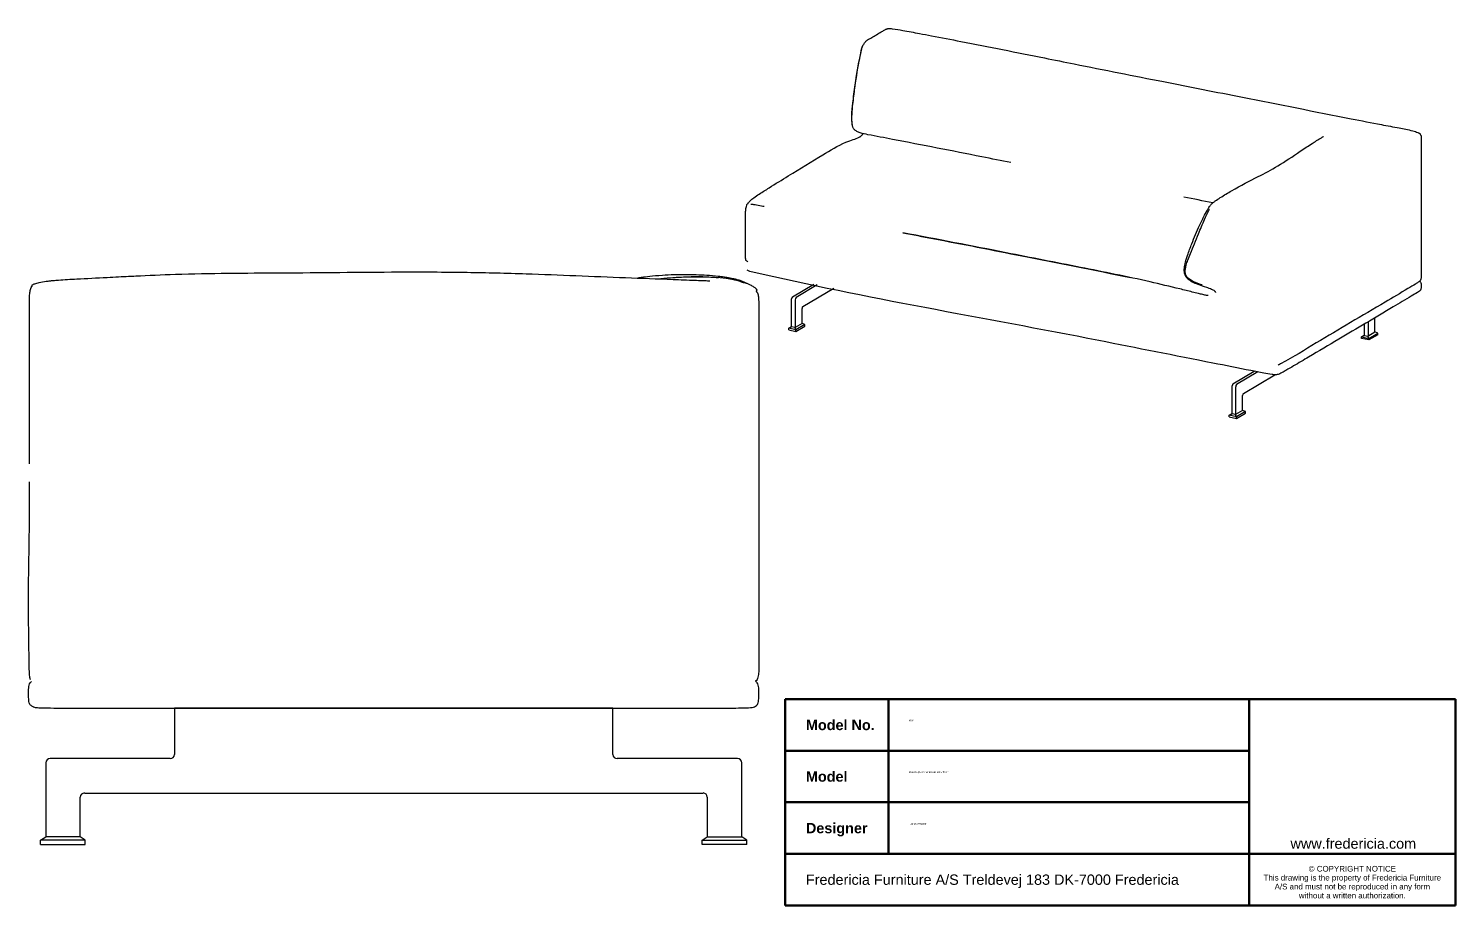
# Model space of a CAD drawing. Header units: millimetres. Extents: x 82 to 2296, y 80 to 3113.
# Drawn here: x 82 to 2296, y 80 to 1440 of the extents above; entities that cross this region are included whole.
import ezdxf
from ezdxf.enums import TextEntityAlignment as Align

# ---------------------------------------------------------------- set-up
doc = ezdxf.new("R2018")
doc.units = ezdxf.units.MM
doc.header["$LTSCALE"] = 8
doc.layers.add('Title (ISO)', color=7, linetype='Continuous', lineweight=50)
doc.layers.add('Visible (ISO)', color=7, linetype='Continuous', lineweight=25)
doc.styles.add('FF2017 Note Text (ISO)', font='arial.ttf')
doc.styles.add('FF2017 small Text (ISO)', font='arial.ttf')
doc.styles.get("Standard").update_dxf_attribs({"font": 'arial.ttf'})

# ---------------------------------------------------------------- blocks, each defined once
blk = doc.blocks.new('Title Blocks Pdf - opstalt')
at = {"layer": 'Title (ISO)', "color": 9, "true_color": 0xc0c0c0}
for p, q in [((277, 60), (147, 60)), ((147, 60), (147, 20)), ((167, 50), (167, 60)), ((237, 50), (237, 60)), ((277, 20), (277, 60)), ((147, 50), (237, 50)), ((167, 50), (167, 30)), ((237, 50), (237, 20)), ((147, 40), (237, 40)), ((147, 30), (277, 30)), ((147, 20), (277, 20))]:
    blk.add_line(p, q, dxfattribs=at)
at = {"layer": 'Title (ISO)', "char_height": 2, "attachment_point": 1, "style": 'FF2017 Note Text (ISO)'}
for s, insert in [('\\fArial|b1|i0;\\H2.0000;Model No. ', (151, 56)), ('\\fArial|b1|i0;\\H2.0000;Model', (151, 46)), ('\\fArial|b1|i0;\\H2.0000;Designer', (151, 36)), ('\\fArial|b0|i0;\\H2.0000;www.fredericia.com', (245, 33)), ('\\fArial|b0|i0;\\H2.0000;Fredericia Furniture A/S Treldevej 183 DK-7000 Fredericia', (151, 26))]:
    blk.add_mtext(s, dxfattribs=dict(at, insert=insert))
at = {"layer": 'Title (ISO)', "insert": (257, 21.36), "char_height": 1.1, "width": 34.4111, "attachment_point": 8, "line_spacing_factor": 0.944221, "style": 'FF2017 small Text (ISO)'}
blk.add_mtext('\\fArial|b0|i0;\\H1.1000;© COPYRIGHT NOTICE\\P\\fArial|b0|i0;\\H1.1000;This drawing is the property of Fredericia Furniture A/S and must not be reproduced in any form without a written authorization.', dxfattribs=at)
at = {"layer": 'Title (ISO)', "lineweight": 30, "flags": 104}
for tag, p in [('STOCK_NUMBER', (171, 56)), ('TITLE', (171, 46)), ('SUBJECT', (171, 36))]:
    blk.add_attdef(tag, text='', height=2, dxfattribs=at).set_placement(p, align=Align.TOP_LEFT)

msp = doc.modelspace()

# ---------------------------------------------------------------- linework, layer by layer
at = {"layer": 'Visible (ISO)'}
for p, q in [((1359.8, 1292.6), (1359.8, 1292.6)), ((1227.3, 1188.1), (1227.3, 1188.1)), ((1438.4, 1123.5), (1438.4, 1123.5)), ((1438.4, 1123.5), (1438.4, 1123.5)), ((1267.1, 1024.2), (1300.2, 1043.7)), ((1305.7, 1042.6), (1272.7, 1023.1)), ((1265.8, 977.8), (1265.8, 1020.9)), ((1271.3, 1019.8), (1271.3, 976.7)), ((1283.3, 1009.3), (1331.1, 1037.6)), ((83, 1002), (83, 1004.4)), ((83, 1001.8), (83, 1004.4)), ((83, 1001.8), (83, 1002)), ((83, 795.2), (83, 1001.8)), ((1282, 983), (1282, 1006.1)), ((1261.4, 975.4), (1265.8, 978)), ((1261.4, 975.4), (1265.8, 977.8)), ((1261.4, 972.9), (1261.4, 975.4)), ((1272.5, 973.2), (1261.4, 975.4)), ((1271.3, 976.7), (1265.8, 977.8)), ((1282, 983), (1271.3, 976.7)), ((1272.5, 973.2), (1271.3, 976.7)), ((1286.4, 981.4), (1272.5, 973.2)), ((1272.5, 970.7), (1286.4, 978.9)), ((1286.4, 981.4), (1282, 983)), ((1282, 983), (1282, 983)), ((1286.4, 978.9), (1286.4, 981.4)), ((2154.7, 964.4), (2154.7, 982)), ((2160.3, 985.3), (2160.3, 963.3)), ((2170.9, 969.7), (2170.9, 991.6)), ((1261.4, 972.9), (1272.5, 970.7)), ((1272.5, 970.7), (1272.5, 973.2)), ((2154.7, 964.6), (2150.3, 962)), ((2150.3, 962), (2154.7, 964.4)), ((2150.3, 959.5), (2150.3, 962)), ((2150.3, 962), (2161.4, 959.8)), ((2161.4, 957.3), (2150.3, 959.5)), ((2154.7, 964.4), (2154.7, 964.4)), ((2154.7, 964.4), (2160.2, 963.3)), ((2160.2, 963.3), (2170.9, 969.7)), ((2161.4, 959.8), (2160.2, 963.3)), ((2161.4, 959.8), (2175.3, 968.1)), ((2175.3, 965.5), (2161.4, 957.3)), ((2161.4, 957.3), (2161.4, 959.8)), ((2175.3, 968.1), (2170.9, 969.7)), ((2175.3, 965.5), (2175.3, 968.1)), ((1950.7, 889.2), (1983.8, 908.8)), ((1949.4, 842.8), (1949.4, 885.9)), ((1989.3, 907.7), (1956.3, 888.1)), ((1966.9, 874.4), (2015.8, 903.3)), ((1954.9, 884.8), (1954.9, 841.7)), ((1965.6, 848), (1965.6, 871.1)), ((1215, 853.8), (1215, 456.9)), ((1945, 840.4), (1949.4, 843)), ((1945, 840.4), (1949.4, 842.8)), ((1954.9, 841.7), (1949.4, 842.8)), ((1965.6, 848), (1954.9, 841.7)), ((1956.1, 838.2), (1954.9, 841.7)), ((1970, 846.4), (1956.1, 838.2)), ((1956.1, 835.7), (1970, 843.9)), ((1970, 846.4), (1965.6, 848)), ((1965.6, 848), (1965.6, 848)), ((1970, 843.9), (1970, 846.4)), ((1945, 837.9), (1945, 840.4)), ((1956.1, 838.2), (1945, 840.4)), ((1945, 837.9), (1956.1, 835.7)), ((1956.1, 835.7), (1956.1, 838.2)), ((83, 765), (83, 795.2)), ((988.3, 386.2), (308.3, 386.2)), ((308.3, 386.2), (308.3, 314.4)), ((988.3, 314.4), (988.3, 386.2)), ((108.3, 301.1), (108.3, 186.4)), ((301.6, 307.8), (115, 307.8)), ((1181.7, 307.8), (995, 307.8)), ((1188.3, 186.4), (1188.3, 301.1)), ((161.6, 186.4), (161.6, 247.8)), ((168.3, 254.4), (1128.3, 254.4)), ((1135, 247.8), (1135, 186.4)), ((100.3, 181.1), (108.3, 186.4)), ((100.3, 174.4), (100.3, 181.1)), ((169.7, 181.1), (100.3, 181.1)), ((161.7, 186.4), (108.3, 186.4)), ((169.7, 181.1), (161.7, 186.4)), ((169.7, 174.4), (169.7, 181.1)), ((1127, 181.1), (1135, 186.4)), ((1127, 174.4), (1127, 181.1)), ((1127, 181.1), (1196.3, 181.1)), ((1135, 186.4), (1188.3, 186.4)), ((1196.3, 181.1), (1188.3, 186.4)), ((1196.3, 174.4), (1196.3, 181.1)), ((100.3, 174.4), (169.7, 174.4)), ((1196.3, 174.4), (1127, 174.4))]:
    msp.add_line(p, q, dxfattribs=at)
for centre, start, end in [((301.6, 314.4), 270, 0), ((995, 314.4), 180, 270), ((115, 301.1), 90, 180), ((1181.7, 301.1), 0, 90), ((168.3, 247.8), 90, 180), ((1128.3, 247.8), 0, 90)]:
    msp.add_arc(centre, 6.67, start, end, dxfattribs=at)
for centre, major_axis, start_param, end_param in [((1267.1, 1021.7), (0.52, 2.62), 0.397863, 1.968659), ((1272.7, 1020.6), (-0.52, -2.62), 3.539456, 5.110252), ((1283.3, 1006.8), (0.52, 2.62), 0.397863, 1.968659), ((1950.7, 886.7), (0.52, 2.62), 0.397863, 1.968659), ((1956.3, 885.6), (-0.52, -2.62), 3.539456, 5.110252), ((1966.9, 871.9), (0.52, 2.62), 0.397863, 1.968659)]:
    msp.add_ellipse(centre, major_axis=major_axis, ratio=0.469846, start_param=start_param, end_param=end_param, dxfattribs=at)
for points, knots in [([(1606.2, 1232.4), (1591.1, 1235.4), (1576, 1238.4), (1514.8, 1250.6), (1468.7, 1259.6), (1409.8, 1270.9), (1397.2, 1273.2), (1380.4, 1276.6), (1376.3, 1277.3), (1370.3, 1279.2), (1368.5, 1279.9), (1366.2, 1281.3), (1365.4, 1281.8), (1364, 1282.9), (1363.4, 1283.5), (1362.5, 1284.5), (1362.1, 1285), (1361.4, 1286.1), (1361.1, 1286.7), (1360.7, 1287.9), (1360.6, 1288.5), (1360.3, 1290), (1360.1, 1290.9), (1359.8, 1293.3), (1359.7, 1294.9), (1359.4, 1298.9), (1359.4, 1301.4), (1359.5, 1309.1), (1360, 1314.3), (1361.4, 1328.1), (1362.5, 1336.8), (1365.6, 1360.3), (1367.9, 1375.2), (1372.1, 1396.3), (1373.2, 1402.7), (1375.1, 1410.2), (1375.5, 1411.4), (1376.2, 1413.3), (1376.5, 1414), (1377.2, 1415.3), (1377.6, 1415.9), (1378.2, 1416.8), (1378.4, 1417.1), (1379, 1418), (1379.3, 1418.4), (1379.8, 1419.3), (1380.1, 1419.6), (1381.2, 1421), (1382.3, 1421.9), (1385.7, 1424.1), (1388, 1425.4), (1395.1, 1429.5), (1400, 1432.4), (1406.4, 1436.2), (1407.9, 1437.1), (1410.1, 1438.3), (1410.8, 1438.7), (1412, 1439.4), (1412.4, 1439.6), (1413.1, 1439.8), (1413.4, 1439.9), (1413.8, 1440.1), (1414, 1440.1), (1414.4, 1440.2), (1414.6, 1440.2), (1414.8, 1440.3)], [0.209177, 0.209177, 0.209177, 0.209177, 10.000003, 10.000003, 40.00011, 40.00011, 48.248127, 48.248127, 50.77365, 50.77365, 51.815332, 51.815332, 52.327079, 52.327079, 52.815053, 52.815053, 53.180583, 53.180583, 53.61476, 53.61476, 54.116399, 54.116399, 54.755168, 54.755168, 55.679634, 55.679634, 57.148801, 57.148801, 60.108429, 60.108429, 65.064936, 65.064936, 73.530665, 73.530665, 77.17479, 77.17479, 77.894351, 77.894351, 78.315735, 78.315735, 78.729638, 78.729638, 78.981403, 78.981403, 79.490053, 79.490053, 79.998655, 79.998655, 81.531373, 81.531373, 84.029542, 84.029542, 89.543193, 89.543193, 91.208724, 91.208724, 92.040974, 92.040974, 92.461822, 92.461822, 92.681165, 92.681165, 92.798403, 92.798403, 92.92251, 92.92251, 92.92251, 92.92251]), ([(1414.8, 1440.3), (1415.1, 1440.3), (1415.5, 1440.4), (1416.1, 1440.4), (1416.5, 1440.4), (1417.4, 1440.5), (1418, 1440.5), (1419.7, 1440.4), (1420.9, 1440.3), (1422.2, 1440.2), (1422.4, 1440.1), (1422.5, 1440.1)], [0, 0, 0, 0, 0.18223, 0.18223, 0.385996, 0.385996, 0.720424, 0.720424, 1.480756, 1.480756, 1.560523, 1.560523, 1.560523, 1.560523]), ([(1422.5, 1440.1), (1427.8, 1439.5), (1433, 1438.5), (1446.9, 1436), (1455.6, 1434.4), (1470.4, 1431.6), (1476.5, 1430.5), (1482.7, 1429.3)], [0, 0, 0, 0, 3.417452, 3.417452, 9.091956, 9.091956, 13.11543, 13.11543, 13.11543, 13.11543]), ([(1482.7, 1429.3), (1498, 1426.4), (1513.3, 1423.5), (1571.6, 1412.2), (1615, 1403.5), (1658.2, 1394.8)], [0, 0, 0, 0, 10.000034, 10.000034, 38.095633, 38.095633, 38.095633, 38.095633]), ([(1359.2, 1305.7), (1359.4, 1312), (1360.1, 1318.3), (1361.8, 1334), (1363.1, 1343.5), (1366.6, 1368.7), (1369.4, 1384.4), (1373.1, 1402.2), (1373.5, 1404.4), (1374.5, 1408.8), (1375, 1411.1), (1375.9, 1413)], [0, 0, 0, 0, 3.595109, 3.595109, 9.006393, 9.006393, 17.981007, 17.981007, 19.234532, 19.234532, 20.498296, 20.498296, 20.498296, 20.498296]), ([(1376.3, 1413.9), (1376.6, 1414.5), (1376.9, 1415), (1377.7, 1416.1), (1378, 1416.6), (1378.4, 1417.1)], [0, 0, 0, 0, 0.4281585, 0.4281585, 0.9179009, 0.9179009, 0.9179009, 0.9179009]), ([(1658.2, 1394.8), (1673.6, 1391.7), (1689, 1388.6), (1750.6, 1376.3), (1796.9, 1367.2), (1883.9, 1350), (1924.6, 1342), (2021.8, 1322.9), (2077.9, 1311.6), (2134.4, 1300.5)], [0, 0, 0, 0, 10.000003, 10.000003, 40.000055, 40.000055, 66.514784, 66.514784, 102.961683, 102.961683, 102.961683, 102.961683]), ([(1359.6, 1294.8), (1359.3, 1297.6), (1359.2, 1300.6), (1359.2, 1304.3), (1359.2, 1305), (1359.2, 1305.7)], [0, 0, 0, 0, 1.719508, 1.719508, 2.133888, 2.133888, 2.133888, 2.133888]), ([(2134.4, 1300.5), (2149.9, 1297.5), (2165.5, 1294.4), (2190.3, 1289.7), (2199.6, 1288), (2215.6, 1284.9), (2222.4, 1283.8), (2232.3, 1281.1), (2235.2, 1280.2), (2238.3, 1278.9), (2238.9, 1278.6), (2239.8, 1278.1), (2240.2, 1277.9), (2240.7, 1277.5), (2241, 1277.3), (2241.2, 1277), (2241.3, 1276.9), (2241.4, 1276.6), (2241.3, 1276.5), (2241.2, 1276.3), (2241.1, 1276.2), (2241, 1276.1), (2241, 1276.1), (2240.9, 1276), (2240.9, 1276), (2240.9, 1276), (2240.9, 1275.9), (2240.9, 1275.9), (2240.9, 1275.9), (2240.9, 1275.9), (2240.9, 1275.9), (2240.9, 1275.9), (2240.9, 1275.9), (2240.9, 1275.9), (2240.9, 1275.9), (2240.9, 1275.9), (2240.9, 1275.9), (2240.9, 1275.9), (2240.9, 1275.9), (2240.9, 1275.9), (2240.9, 1275.9), (2240.9, 1275.9), (2240.9, 1275.9), (2240.9, 1275.9)], [0, 0, 0, 0, 10.000259, 10.000259, 15.891352, 15.891352, 20.312321, 20.312321, 21.960804, 21.960804, 22.331492, 22.331492, 22.60841, 22.60841, 22.860691, 22.860691, 22.986469, 22.986469, 23.240836, 23.240836, 23.365985, 23.365985, 23.428518, 23.428518, 23.459872, 23.459872, 23.46382, 23.46382, 23.464805, 23.464805, 23.465296, 23.465296, 23.465787, 23.465787, 23.466279, 23.466279, 23.467272, 23.467272, 23.469259, 23.469259, 23.477212, 23.477212, 23.47743, 23.47743, 23.47743, 23.47743]), ([(1201.3, 1173.1), (1203.2, 1174.8), (1205.1, 1176.3), (1209.9, 1179.8), (1212.8, 1181.8), (1220.9, 1187.1), (1225.9, 1190.2), (1240.8, 1199.6), (1250.7, 1205.7), (1279.6, 1223.6), (1296.8, 1234), (1325.5, 1251.3), (1337.4, 1258.8), (1354.1, 1265.7), (1358.1, 1267), (1361.1, 1268.1)], [0, 0, 0, 0, 1.803403, 1.803403, 4.732515, 4.732515, 10.007483, 10.007483, 20.508574, 20.508574, 41.138602, 41.138602, 54.021286, 54.021286, 58.206241, 58.206241, 58.206241, 58.206241]), ([(1361.1, 1268.1), (1364.8, 1269.3), (1367.7, 1270.4), (1371, 1272.1), (1371.4, 1272.3), (1372, 1272.6)], [0, 0, 0, 0, 5.183313, 5.183313, 6.100848, 6.100848, 6.100848, 6.100848]), ([(1372, 1272.6), (1372.8, 1273.2), (1373.8, 1273.8), (1375.3, 1275.3), (1375.7, 1275.7), (1376.4, 1276.6), (1376.7, 1276.9), (1376.9, 1277.3)], [0, 0, 0, 0, 1.59246, 1.59246, 2.216445, 2.216445, 2.551043, 2.551043, 2.551043, 2.551043]), ([(1896.5, 1043.3), (1893.5, 1044.4), (1890.5, 1045.6), (1885.2, 1048.5), (1882.8, 1050), (1879.6, 1053), (1878.5, 1054.3), (1877.1, 1056.6), (1876.7, 1057.4), (1875.8, 1059.7), (1875.4, 1061.2), (1875.1, 1064.3), (1875.1, 1065.8), (1875.4, 1070), (1875.8, 1072.7), (1877.4, 1079.8), (1878.9, 1084.2), (1882.4, 1094.7), (1884.6, 1100.6), (1890.6, 1116.3), (1894.5, 1125.8), (1901.4, 1140.5), (1904, 1145.7), (1908.7, 1154.4), (1910.4, 1157.8), (1913.2, 1162.5), (1913.7, 1163.4), (1914.6, 1164.7), (1914.9, 1165.2), (1915.8, 1166.3), (1916.3, 1167), (1917.3, 1168.1), (1917.8, 1168.5), (1918.8, 1169.5), (1919.4, 1170), (1921.1, 1171.4), (1922.2, 1172.2), (1925.9, 1174.8), (1928.5, 1176.5), (1936.9, 1181.8), (1942.8, 1185.4), (1962.6, 1197.1), (1976.6, 1204), (2000.2, 1216), (2010.2, 1221.4), (2031.9, 1234.3), (2043.4, 1242), (2061.3, 1254.2), (2067.4, 1258.3), (2078.1, 1265.1), (2082.6, 1268.1), (2088.7, 1271.6), (2089.5, 1272.1), (2090.5, 1272.7), (2090.8, 1272.8), (2091.2, 1273), (2091.3, 1273.1), (2091.3, 1273.1), (2091.4, 1273.1), (2091.4, 1273.1)], [0, 0, 0, 0, 1.926594, 1.926594, 3.532082, 3.532082, 4.487158, 4.487158, 5.017914, 5.017914, 5.872383, 5.872383, 6.771554, 6.771554, 8.328265, 8.328265, 11.107523, 11.107523, 15.089994, 15.089994, 21.727132, 21.727132, 25.666506, 25.666506, 28.54753, 28.54753, 29.146877, 29.146877, 29.483533, 29.483533, 29.937292, 29.937292, 30.378001, 30.378001, 30.924249, 30.924249, 32.05295, 32.05295, 34.870193, 34.870193, 41.143978, 41.143978, 55.963783, 55.963783, 67.707707, 67.707707, 80.986572, 80.986572, 88.046675, 88.046675, 93.617005, 93.617005, 94.471389, 94.471389, 94.792184, 94.792184, 94.983433, 94.983433, 95.064138, 95.064138, 95.064138, 95.064138]), ([(2241.1, 1276.1), (2241.1, 1276.1), (2241.1, 1276.1), (2241.1, 1276.1), (2241.2, 1276.1), (2241.3, 1276), (2241.3, 1275.9), (2241.5, 1275.8), (2241.5, 1275.7), (2241.7, 1275.6), (2241.8, 1275.5), (2241.9, 1275.2), (2242.1, 1275), (2242.5, 1274), (2242.6, 1273.1), (2242.8, 1271.4), (2242.8, 1270.5), (2242.9, 1267.2), (2242.9, 1264.7), (2242.9, 1254.6), (2242.9, 1247.1), (2242.9, 1230.6), (2242.9, 1221.6), (2242.9, 1201.7), (2242.9, 1190.9), (2242.9, 1167.1), (2242.9, 1154.1), (2242.9, 1125.5), (2242.9, 1109.9), (2242.9, 1085), (2242.9, 1075.6), (2242.9, 1063.5), (2242.9, 1060.7), (2242.8, 1056.8), (2242.8, 1055.7), (2242.7, 1053.8), (2242.6, 1053), (2242.2, 1051.6), (2242, 1051.1), (2241.6, 1050.2), (2241.4, 1049.8), (2240.7, 1048.9), (2240.2, 1048.4), (2239.3, 1047.6), (2238.8, 1047.3), (2237, 1045.9), (2235.6, 1045), (2230.2, 1041.7), (2226.3, 1039.4), (2210.4, 1030), (2198.6, 1023), (2151.1, 994.9), (2115.5, 973.8), (2061.6, 941.9), (2046, 931.3), (2024.4, 920.1)], [24.265867, 24.265867, 24.265867, 24.265867, 24.275991, 24.275991, 24.292106, 24.292106, 24.355074, 24.355074, 24.417737, 24.417737, 24.480647, 24.480647, 24.60827, 24.60827, 25.122278, 25.122278, 25.622643, 25.622643, 27.122948, 27.122948, 31.622948, 31.622948, 37.022948, 37.022948, 43.502948, 43.502948, 51.278948, 51.278948, 60.610148, 60.610148, 66.208868, 66.208868, 67.888487, 67.888487, 68.51892, 68.51892, 68.993708, 68.993708, 69.310437, 69.310437, 69.564572, 69.564572, 70.072685, 70.072685, 70.600929, 70.600929, 72.184225, 72.184225, 76.632888, 76.632888, 89.978386, 89.978386, 130.014878, 130.014878, 150.634211, 150.634211, 150.634211, 150.634211]), ([(1194.7, 1082.3), (1194.6, 1082.8), (1194.5, 1083.3), (1194.4, 1084.8), (1194.4, 1085.8), (1194.3, 1089.6), (1194.3, 1092.5), (1194.3, 1104.1), (1194.3, 1112.7), (1194.3, 1129.2), (1194.3, 1137.1), (1194.3, 1148.8), (1194.3, 1152.7), (1194.6, 1158.7), (1194.8, 1160.8), (1195.4, 1164), (1195.7, 1165.2), (1196.3, 1166.7), (1196.4, 1167), (1196.7, 1167.6), (1196.9, 1167.9), (1197.2, 1168.3), (1197.3, 1168.5), (1197.7, 1168.9), (1197.9, 1169.2), (1198.2, 1169.5)], [0, 0, 0, 0, 0.290926, 0.290926, 0.867755, 0.867755, 2.596622, 2.596622, 7.782037, 7.782037, 12.463749, 12.463749, 14.803378, 14.803378, 16.022515, 16.022515, 16.723681, 16.723681, 16.915323, 16.915323, 17.104843, 17.104843, 17.276964, 17.276964, 17.588468, 17.588468, 17.588468, 17.588468]), ([(1197.9, 1168.2), (1197.9, 1168.2), (1197.9, 1168.2), (1197.9, 1168.2), (1197.9, 1168.2), (1197.9, 1168.2), (1197.9, 1168.2), (1197.9, 1168.2), (1197.9, 1168.2), (1197.9, 1168.2), (1197.9, 1168.2), (1197.9, 1168.3), (1197.9, 1168.3), (1197.9, 1168.3), (1197.9, 1168.3), (1197.9, 1168.3), (1197.9, 1168.3), (1197.9, 1168.3), (1197.9, 1168.3), (1197.9, 1168.5), (1197.9, 1168.7), (1198, 1169.1), (1198.1, 1169.3), (1198.3, 1169.7), (1198.4, 1169.8), (1198.6, 1170)], [1.3532965, 1.3532965, 1.3532965, 1.3532965, 1.3553869, 1.3553869, 1.3559993, 1.3559993, 1.3563051, 1.3563051, 1.3566123, 1.3566123, 1.3569205, 1.3569205, 1.3572278, 1.3572278, 1.3578465, 1.3578465, 1.3603488, 1.3603488, 1.3800679, 1.3800679, 1.538293, 1.538293, 1.6948489, 1.6948489, 1.846716, 1.846716, 1.846716, 1.846716]), ([(1198.6, 1170), (1198.9, 1170.6), (1199.4, 1171.1), (1200.3, 1172.1), (1200.8, 1172.6), (1201.3, 1173.1)], [0, 0, 0, 0, 0.4471009, 0.4471009, 0.9319124, 0.9319124, 0.9319124, 0.9319124]), ([(1202.7, 1168.1), (1202.8, 1168.1), (1202.9, 1168.1), (1203.2, 1168), (1203.3, 1168), (1203.5, 1168), (1203.6, 1168), (1204, 1168), (1204.4, 1167.9), (1205.4, 1167.8), (1206.2, 1167.7), (1208.3, 1167.4), (1209.9, 1167.2), (1214.5, 1166.4), (1218.2, 1165.7), (1222, 1165), (1222.6, 1164.9), (1223.3, 1164.8)], [-5.872235, -5.872235, -5.872235, -5.872235, -5.793686, -5.793686, -5.713352, -5.713352, -5.659452, -5.659452, -5.441881, -5.441881, -5.001679, -5.001679, -4.115946, -4.115946, -2.144441, -2.144441, -1.727505, -1.727505, -1.727505, -1.727505]), ([(1878.2, 1073.3), (1878.9, 1075.9), (1879.8, 1078.6), (1882, 1084.6), (1883.4, 1088), (1888.8, 1101.6), (1892.9, 1111.8), (1900.2, 1129.5), (1903.4, 1137), (1908.7, 1148.7), (1910.7, 1153), (1913.1, 1158), (1913.5, 1158.7), (1913.9, 1159.5), (1914, 1159.5), (1914, 1159.6), (1914, 1159.6), (1914, 1159.6), (1914, 1159.6), (1914.1, 1159.7), (1914.1, 1159.7), (1914.1, 1159.7), (1914.1, 1159.7), (1914.1, 1159.7), (1914.1, 1159.7), (1914, 1159.6)], [0, 0, 0, 0, 1.797471, 1.797471, 4.160713, 4.160713, 11.249728, 11.249728, 16.566937, 16.566937, 19.640904, 19.640904, 20.176295, 20.176295, 20.22648, 20.22648, 20.237706, 20.237706, 20.243319, 20.243319, 20.244723, 20.244723, 20.245073, 20.245073, 20.296177, 20.296177, 20.296177, 20.296177]), ([(1438.5, 1123.5), (1453.9, 1120.6), (1469.3, 1117.7), (1530.9, 1106), (1577.1, 1096.9), (1679.3, 1076.7), (1735.5, 1066.1), (1791.6, 1054)], [0, 0, 0, 0, 10.000002, 10.000002, 40.000317, 40.000317, 76.43075, 76.43075, 76.43075, 76.43075]), ([(1868.2, 1036.5), (1852.9, 1040.3), (1837.5, 1043.9), (1786.2, 1055.6), (1750.1, 1062.9), (1675.8, 1077.4), (1637.4, 1085), (1545.5, 1103.1), (1492, 1113.4), (1438.5, 1123.5)], [0, 0, 0, 0, 10.000272, 10.000272, 33.374526, 33.374526, 58.305883, 58.305883, 93.065396, 93.065396, 93.065396, 93.065396]), ([(87.4, 1040.7), (87.4, 1040.7), (87.4, 1040.8), (87.3, 1040.8), (87.3, 1040.8), (87.3, 1040.8), (87.6, 1040.4), (87.3, 1040.9), (87.3, 1040.9), (87.3, 1040.9), (87.3, 1040.9), (87.3, 1040.9), (87.3, 1040.9), (87.3, 1040.9), (87.3, 1040.9), (87.3, 1040.9), (87.3, 1040.9), (87.3, 1040.9), (87.3, 1040.9), (87.3, 1040.9), (87.3, 1040.9), (87.2, 1040.9), (87.2, 1041), (87.2, 1041), (87.1, 1041.1), (87, 1041.3), (87, 1041.4), (87, 1041.7), (87, 1041.7), (87, 1041.8), (87, 1041.8), (87, 1041.9), (87, 1041.9), (87, 1042), (87, 1042), (87, 1042.1), (87, 1042.1), (87, 1042.1), (87, 1042.2), (87.2, 1042.4), (87.2, 1042.5), (87.4, 1042.7), (87.5, 1042.7), (87.7, 1042.9), (87.8, 1043), (88.4, 1043.3), (88.9, 1043.5), (90.1, 1044.1), (90.8, 1044.3), (93.6, 1045.3), (95.8, 1045.8), (101.6, 1047.2), (105.3, 1047.8), (111.1, 1048.6), (113.3, 1048.9), (116.1, 1049.2), (116.8, 1049.3), (118.3, 1049.4), (119.2, 1049.5), (122.7, 1049.8), (125.4, 1050.1), (136.9, 1050.9), (146.6, 1051.5), (171.7, 1052.8), (187.8, 1053.6), (209.6, 1054.8), (215.6, 1055.1), (226.8, 1055.7), (232.1, 1055.9), (240, 1056.3), (244, 1056.5), (267.3, 1057.6), (288.6, 1058.5), (363.5, 1060.9), (418.3, 1061.2), (534.1, 1061.8), (595.3, 1062.6), (691.7, 1063), (727, 1062.8), (792.7, 1061.8), (823.2, 1061.1), (905.6, 1058.4), (956.9, 1056), (1032.7, 1053.1), (1057.3, 1052.2), (1093.1, 1050.9), (1104.3, 1050.4), (1119.3, 1049.9), (1123, 1049.7), (1129, 1049.5), (1131.3, 1049.4), (1134.5, 1049.3), (1135.6, 1049.3), (1137.1, 1049.2), (1137.5, 1049.2), (1138.1, 1049.2), (1138.2, 1049.2), (1138.5, 1049.2), (1138.6, 1049.1), (1138.7, 1049.1), (1138.8, 1049.1), (1138.8, 1049.1)], [15.659999, 15.659999, 15.659999, 15.659999, 16.110598, 16.110598, 16.236074, 16.236074, 16.36155, 16.36155, 16.361674, 16.361674, 16.361797, 16.361797, 16.362044, 16.362044, 16.362536, 16.362536, 16.363024, 16.363024, 16.370857, 16.370857, 16.386486, 16.386486, 16.419859, 16.419859, 16.597848, 16.597848, 17.072736, 17.072736, 19.603995, 19.603995, 22.978996, 22.978996, 27.478997, 27.478997, 28.978998, 28.978998, 29.47905, 29.47905, 29.731705, 29.731705, 29.795956, 29.795956, 29.827836, 29.827836, 29.859417, 29.859417, 29.985695, 29.985695, 30.153302, 30.153302, 30.65881, 30.65881, 31.515687, 31.515687, 32.018944, 32.018944, 32.222223, 32.222223, 32.490032, 32.490032, 33.2484, 33.2484, 35.628641, 35.628641, 39.358935, 39.358935, 40.77105, 40.77105, 42.067906, 42.067906, 43.042707, 43.042707, 47.804425, 47.804425, 60.130444, 60.130444, 73.892386, 73.892386, 81.825368, 81.825368, 88.69419, 88.69419, 100.380353, 100.380353, 105.958966, 105.958966, 108.491349, 108.491349, 109.335891, 109.335891, 109.839251, 109.839251, 110.093311, 110.093311, 110.2205, 110.2205, 110.28336, 110.28336, 110.346165, 110.346165, 110.447231, 110.447231, 110.447231, 110.447231]), ([(1195.3, 1080.7), (1195.2, 1080.8), (1195.1, 1081), (1194.9, 1081.4), (1194.8, 1081.6), (1194.7, 1082), (1194.7, 1082.1), (1194.7, 1082.3)], [0, 0, 0, 0, 0.1149057, 0.1149057, 0.2410742, 0.2410742, 0.3286726, 0.3286726, 0.3286726, 0.3286726]), ([(1198, 1078.7), (1197.5, 1078.9), (1197, 1079.1), (1196.3, 1079.5), (1196.1, 1079.7), (1195.6, 1080.1), (1195.4, 1080.4), (1195.3, 1080.7)], [52.0164491, 52.0164491, 52.0164491, 52.0164491, 52.3778045, 52.3778045, 52.5683151, 52.5683151, 52.7707544, 52.7707544, 52.7707544, 52.7707544]), ([(2011.3, 903.7), (2006.8, 904.3), (2002.6, 905.1), (1991.8, 907.2), (1985.2, 908.5), (1958.9, 913.6), (1939.3, 917.5), (1860.5, 933.1), (1801.5, 944.7), (1563.3, 991.8), (1380.2, 1022), (1202.5, 1063.4), (1199.5, 1063.9), (1197, 1065.4)], [0, 0, 0, 0, 2.710256, 2.710256, 6.972229, 6.972229, 19.757528, 19.757528, 58.113372, 58.113372, 174.437592, 174.437592, 176.369998, 176.369998, 176.369998, 176.369998]), ([(1877, 1060.4), (1876.8, 1061.4), (1876.7, 1062.4), (1876.6, 1064.7), (1876.7, 1065.9), (1877.1, 1069.2), (1877.6, 1071.2), (1878.2, 1073.3)], [0, 0, 0, 0, 0.604687, 0.604687, 1.359641, 1.359641, 2.73993, 2.73993, 2.73993, 2.73993]), ([(83, 1004.4), (83, 1004.4), (83, 1004.4), (83, 1004.4), (83, 1004.4), (83, 1004.4), (83, 1004.4), (83, 1004.4), (83, 1004.4), (83, 1004.4), (83, 1004.4), (83, 1004.4), (83, 1004.4), (83, 1004.4), (83, 1004.4), (83, 1004.4), (83, 1004.4), (83, 1004.4), (83, 1004.4), (83, 1004.4), (83, 1004.4), (83, 1004.5), (83, 1004.5), (83, 1004.6), (83, 1004.6), (83, 1004.8), (83, 1004.9), (83, 1005.1), (83, 1005.3), (83, 1005.9), (83, 1006.3), (83, 1007.5), (83, 1008.2), (83, 1010.5), (83, 1012.1), (83, 1016.7), (83, 1019.8), (83.2, 1025.6), (83.4, 1028.2), (84, 1033.1), (84.3, 1035.3), (85.5, 1038.3), (86, 1039.3), (86.8, 1040.3), (86.9, 1040.4), (87, 1040.5), (87.1, 1040.6), (87.1, 1040.7), (87.1, 1040.7), (87.2, 1040.8), (87.3, 1040.9), (87.3, 1040.9), (87.3, 1040.9), (87.3, 1040.9)], [0, 0, 0, 0, 0.000011, 0.000011, 0.000021, 0.000021, 0.000043, 0.000043, 0.000085, 0.000085, 0.00017, 0.00017, 0.000341, 0.000341, 0.000681, 0.000681, 0.001362, 0.001362, 0.002724, 0.002724, 0.005449, 0.005449, 0.010898, 0.010898, 0.021795, 0.021795, 0.043591, 0.043591, 0.087181, 0.087181, 0.174362, 0.174362, 0.348721, 0.348721, 0.697414, 0.697414, 1.394489, 1.394489, 2.000932, 2.000932, 2.505781, 2.505781, 2.759312, 2.759312, 2.790984, 2.790984, 2.806746, 2.806746, 2.822477, 2.822477, 2.860544, 2.860544, 2.862704, 2.862704, 2.862704, 2.862704]), ([(1026, 1053.4), (1028.2, 1053.8), (1030.5, 1054.2), (1040.8, 1055.8), (1048.5, 1056.8), (1070.8, 1058.3), (1076.8, 1058.6), (1093, 1059.1), (1104.4, 1059.2), (1128.3, 1058.4), (1139.8, 1057.7), (1155, 1056.1), (1158, 1055.7), (1163.4, 1054.9), (1165.8, 1054.6), (1171, 1053.6), (1173.8, 1053.1), (1178.6, 1051.9), (1180.6, 1051.4), (1184.5, 1050.2), (1186.3, 1049.5), (1189.4, 1048.3), (1190.7, 1047.8), (1191.9, 1047.3)], [69.755326, 69.755326, 69.755326, 69.755326, 72.332228, 72.332228, 80.973199, 80.973199, 83.555611, 83.555611, 87.159802, 87.159802, 90.046221, 90.046221, 90.752331, 90.752331, 91.278743, 91.278743, 91.94959, 91.94959, 92.549213, 92.549213, 93.261968, 93.261968, 93.905315, 93.905315, 93.905315, 93.905315]), ([(1058.2, 1052.2), (1064.1, 1052.8), (1071.1, 1053.4), (1087.3, 1054.5), (1096.2, 1055), (1113.5, 1055.5), (1121.2, 1055.4), (1134.1, 1055.2), (1139.6, 1055), (1147.6, 1054.5), (1150.7, 1054.3), (1152, 1054.2), (1152.2, 1054.2), (1152.2, 1054.2)], [16.841909, 16.841909, 16.841909, 16.841909, 19.293608, 19.293608, 22.585863, 22.585863, 26.852305, 26.852305, 31.057523, 31.057523, 34.052825, 34.052825, 34.699329, 34.699329, 34.699329, 34.699329]), ([(1081.4, 1054.1), (1085, 1054.4), (1088.5, 1054.6), (1116.1, 1056.2), (1140.3, 1056.2), (1173, 1052), (1182, 1050.2), (1190.2, 1046.8)], [15.464402, 15.464402, 15.464402, 15.464402, 16.264358, 16.264358, 21.668029, 21.668029, 23.675191, 23.675191, 23.675191, 23.675191]), ([(1129.8, 1049.5), (1130.1, 1049.5), (1130.3, 1049.5), (1130.8, 1049.5), (1131.1, 1049.4), (1131.7, 1049.4), (1131.9, 1049.4), (1132.4, 1049.4), (1132.6, 1049.4), (1132.8, 1049.4), (1132.9, 1049.4), (1133, 1049.4), (1133, 1049.4), (1133, 1049.4), (1133, 1049.4), (1133, 1049.4)], [114.7241166, 114.7241166, 114.7241166, 114.7241166, 114.7815845, 114.7815845, 114.8446816, 114.8446816, 114.9079553, 114.9079553, 114.9710017, 114.9710017, 115.0031369, 115.0031369, 115.0345888, 115.0345888, 115.0376294, 115.0376294, 115.0376294, 115.0376294]), ([(1170.1, 1052.2), (1170.1, 1052.2), (1170.2, 1052.2), (1171.5, 1052), (1174.1, 1051.5), (1179.1, 1050.4), (1181.8, 1049.7), (1186.4, 1048.3), (1188.3, 1047.7), (1190.2, 1046.9)], [21.438941, 21.438941, 21.438941, 21.438941, 22.180427, 22.180427, 25.761353, 25.761353, 30.535526, 30.535526, 34.049499, 34.049499, 34.049499, 34.049499]), ([(1186.8, 1047.6), (1186.8, 1047.6), (1187.5, 1047.4), (1189.6, 1047), (1190, 1046.9), (1191.3, 1046.6), (1191.8, 1046.5), (1193.3, 1046.1), (1193.9, 1046), (1195.1, 1045.6), (1195.6, 1045.5), (1196.8, 1045.1), (1197.5, 1044.8), (1198.3, 1044.5)], [6.395724, 6.395724, 6.395724, 6.395724, 14.560399, 14.560399, 16.144152, 16.144152, 16.954463, 16.954463, 17.380615, 17.380615, 17.606755, 17.606755, 17.844231, 17.844231, 17.844231, 17.844231]), ([(1198.3, 1044.5), (1199, 1044.2), (1199.7, 1043.9), (1201.2, 1043.2), (1202, 1042.8), (1203.8, 1041.8), (1204.8, 1041.2), (1207.1, 1039.7), (1208.3, 1038.8), (1209.8, 1037.6), (1210, 1037.3), (1210.4, 1036.9), (1210.6, 1036.8), (1210.8, 1036.5), (1211, 1036.3), (1211.2, 1036), (1211.3, 1035.9), (1211.4, 1035.6), (1211.5, 1035.5), (1211.6, 1035.1), (1211.6, 1035), (1211.7, 1034.6), (1211.6, 1034.3), (1211.5, 1034), (1211.4, 1033.9), (1211.3, 1033.8), (1211.2, 1033.7), (1211.2, 1033.7), (1211.1, 1033.7), (1211.1, 1033.6), (1211.1, 1033.6), (1211.1, 1033.6), (1211, 1033.5), (1211, 1033.5), (1211, 1033.5), (1211, 1033.5), (1211, 1033.5), (1211, 1033.5), (1211, 1033.5), (1211, 1033.5), (1211, 1033.5), (1211, 1033.5), (1211, 1033.5), (1210.9, 1033.5), (1210.9, 1033.4), (1210.9, 1033.4), (1210.9, 1033.4), (1210.9, 1033.4), (1210.9, 1033.4), (1210.8, 1033.3), (1210.8, 1033.3), (1210.7, 1033.2), (1210.7, 1033.2), (1210.6, 1033), (1210.6, 1032.9), (1210.7, 1032.7), (1210.7, 1032.7), (1210.9, 1032.5), (1210.9, 1032.5), (1211, 1032.4), (1211, 1032.4), (1211, 1032.3), (1211.1, 1032.3), (1211.1, 1032.3), (1211.1, 1032.3), (1211.1, 1032.2), (1211.2, 1032.2), (1211.2, 1032.2), (1211.2, 1032.2), (1211.3, 1032.1), (1211.3, 1032.1), (1211.4, 1032), (1211.4, 1032), (1211.5, 1031.9), (1211.6, 1031.8), (1211.8, 1031.7), (1211.8, 1031.6), (1212.1, 1031.3), (1212.2, 1031.1), (1212.6, 1030.6), (1212.8, 1030.3), (1213.2, 1029.4), (1213.4, 1028.9), (1213.6, 1028), (1213.8, 1027.4), (1214, 1026.1), (1214.2, 1025.3), (1214.4, 1022.9), (1214.5, 1021.3), (1214.8, 1015.9), (1214.8, 1012), (1214.9, 996.6), (1214.9, 985.3), (1214.9, 958.1), (1215, 942.1), (1215, 914.1), (1215, 902.2), (1215, 884.3), (1215, 878.3), (1215, 866.1), (1215, 860), (1215, 853.8)], [0, 0, 0, 0, 0.194127, 0.194127, 0.398779, 0.398779, 0.654158, 0.654158, 1.016086, 1.016086, 1.092342, 1.092342, 1.140842, 1.140842, 1.191868, 1.191868, 1.249345, 1.249345, 1.323763, 1.323763, 1.443291, 1.443291, 1.671708, 1.671708, 1.802173, 1.802173, 1.851102, 1.851102, 1.869454, 1.869454, 1.883255, 1.883255, 1.888534, 1.888534, 1.890952, 1.890952, 1.892157, 1.892157, 1.893365, 1.893365, 1.894572, 1.894572, 1.897016, 1.897016, 1.901893, 1.901893, 1.911554, 1.911554, 1.926682, 1.926682, 1.971311, 1.971311, 2.105033, 2.105033, 2.506327, 2.506327, 2.656968, 2.656968, 2.68845, 2.68845, 2.698945, 2.698945, 2.706684, 2.706684, 2.711514, 2.711514, 2.716351, 2.716351, 2.726161, 2.726161, 2.735808, 2.735808, 2.751404, 2.751404, 2.7843, 2.7843, 2.829458, 2.829458, 2.954859, 2.954859, 3.092092, 3.092092, 3.217963, 3.217963, 3.336456, 3.336456, 3.524589, 3.524589, 3.877499, 3.877499, 4.758748, 4.758748, 7.407016, 7.407016, 11.243625, 11.243625, 13.984114, 13.984114, 15.363678, 15.363678, 16.750381, 16.750381, 16.750381, 16.750381]), ([(1883.1, 1051.5), (1882.1, 1052.3), (1881.1, 1053.1), (1879.6, 1054.8), (1879, 1055.6), (1878.2, 1057), (1877.9, 1057.6), (1877.4, 1058.9), (1877.2, 1059.7), (1877, 1060.4)], [0, 0, 0, 0, 0.763121, 0.763121, 1.327465, 1.327465, 1.678505, 1.678505, 2.115631, 2.115631, 2.115631, 2.115631]), ([(1903, 1042.7), (1899.6, 1043.9), (1896.1, 1045.1), (1889.4, 1047.8), (1886.1, 1049.4), (1883.1, 1051.5)], [0, 0, 0, 0, 2.254315, 2.254315, 4.446409, 4.446409, 4.446409, 4.446409]), ([(1924.2, 1030.7), (1924.2, 1030.7), (1924.2, 1030.7), (1924.2, 1030.7), (1924.2, 1030.8), (1924.2, 1030.9), (1924.2, 1030.9), (1924.1, 1031.1), (1924.1, 1031.1), (1924, 1031.3), (1924, 1031.3), (1923.9, 1031.5), (1923.8, 1031.6), (1923.6, 1031.8), (1923.5, 1032), (1923, 1032.5), (1922.7, 1032.8), (1921.7, 1033.6), (1920.9, 1034.1), (1919.4, 1035), (1918.5, 1035.4), (1915.1, 1036.9), (1912.6, 1037.8), (1905.6, 1040.2), (1901, 1041.6), (1896.5, 1043.3)], [43.167178, 43.167178, 43.167178, 43.167178, 43.188021, 43.188021, 43.33913, 43.33913, 43.465142, 43.465142, 43.527962, 43.527962, 43.590911, 43.590911, 43.653857, 43.653857, 43.781094, 43.781094, 44.035589, 44.035589, 44.541171, 44.541171, 45.166395, 45.166395, 46.932102, 46.932102, 49.902166, 49.902166, 49.902166, 49.902166]), ([(2240.3, 1048.5), (2240.4, 1048.5), (2240.6, 1048.4), (2240.9, 1048.1), (2241.2, 1047.8), (2241.6, 1047.3), (2241.8, 1047.1), (2242.1, 1046.4), (2242.3, 1046), (2242.5, 1045.3), (2242.6, 1045), (2242.7, 1044.1), (2242.8, 1043.5), (2242.8, 1041.5), (2242.9, 1040.2), (2242.7, 1038.1), (2242.6, 1037.5), (2242.4, 1036.6), (2242.3, 1036.4), (2242.2, 1035.9), (2242, 1035.6), (2241.8, 1035.2), (2241.7, 1035), (2241.4, 1034.6), (2241.2, 1034.4), (2240.7, 1033.8), (2240.3, 1033.5), (2239, 1032.4), (2238, 1031.8), (2233.8, 1029.1), (2230.7, 1027.2), (2218.2, 1019.6), (2208.8, 1014.1), (2171.2, 991.8), (2143, 975.1), (2099.3, 949.2), (2083.7, 940), (2060.4, 926.2), (2052.7, 921.6), (2040.9, 914.7), (2037, 912.4), (2031, 909), (2029, 907.8), (2025.7, 906.1), (2024.6, 905.5), (2022.6, 904.6), (2021.8, 904.3), (2020.4, 903.8), (2019.8, 903.7), (2018.6, 903.5), (2018, 903.4), (2017.2, 903.3), (2017.1, 903.3), (2017, 903.3)], [0.142397, 0.142397, 0.142397, 0.142397, 0.232783, 0.232783, 0.444698, 0.444698, 0.62825, 0.62825, 0.86089, 0.86089, 1.060675, 1.060675, 1.38113, 1.38113, 2.196689, 2.196689, 2.560495, 2.560495, 2.703522, 2.703522, 2.862577, 2.862577, 3.026246, 3.026246, 3.250567, 3.250567, 3.679826, 3.679826, 4.884573, 4.884573, 8.496166, 8.496166, 19.074177, 19.074177, 50.807877, 50.807877, 68.278226, 68.278226, 77.013541, 77.013541, 81.383343, 81.383343, 83.573666, 83.573666, 84.68951, 84.68951, 85.292667, 85.292667, 85.64683, 85.64683, 85.991913, 85.991913, 86.053909, 86.053909, 86.053909, 86.053909]), ([(1912.1, 1026.1), (1911.7, 1026.2), (1910.1, 1026.4), (1908.7, 1026.7), (1907.9, 1026.9), (1904.9, 1027.5), (1902.6, 1028), (1899.2, 1028.8), (1898.1, 1029.1), (1893.9, 1030.1), (1890.7, 1030.9), (1881.1, 1033.3), (1874.7, 1034.9), (1868.2, 1036.5)], [9.735449, 9.735449, 9.735449, 9.735449, 10.159132, 10.159132, 10.659146, 10.659146, 12.159285, 12.159285, 12.855517, 12.855517, 14.944224, 14.944224, 19.143232, 19.143232, 19.143232, 19.143232]), ([(2024.4, 920.1), (2023.6, 919.6), (2022.7, 919.2), (2021.4, 918.6), (2021.1, 918.5), (2020.8, 918.4)], [0, 0, 0, 0, 0.79858, 0.79858, 1.054336, 1.054336, 1.054336, 1.054336]), ([(2017, 903.3), (2015.9, 903.3), (2014.8, 903.4), (2012.9, 903.5), (2012.1, 903.6), (2011.3, 903.7)], [0, 0, 0, 0, 0.646005, 0.646005, 1.131261, 1.131261, 1.131261, 1.131261]), ([(82.5, 631.9), (82.6, 639.5), (82.7, 647), (82.8, 655.7), (82.9, 657.2), (82.9, 660), (82.9, 661.2), (82.9, 663.9), (82.9, 665.4), (82.9, 669.3), (83, 671.6), (83, 681.1), (83, 688.2), (83, 702.2), (83, 709.2), (83, 719.7), (83, 723.2), (83, 728.4), (83, 730.2), (83, 732.8), (83, 733.6), (83, 734.9), (83, 735.3), (83, 736), (83, 736.2), (83, 736.5), (83, 736.6), (83, 736.8), (83, 736.9), (83, 737.1)], [0, 0, 0, 0, 1.710695, 1.710695, 2.074089, 2.074089, 2.348443, 2.348443, 2.682777, 2.682777, 3.237387, 3.237387, 4.901091, 4.901091, 6.587517, 6.587517, 7.431336, 7.431336, 7.853315, 7.853315, 8.064364, 8.064364, 8.169894, 8.169894, 8.22266, 8.22266, 8.249043, 8.249043, 8.275425, 8.275425, 8.275425, 8.275425]), ([(81.7, 528.8), (81.6, 546.1), (81.6, 563.4), (81.9, 597.8), (82.2, 615), (82.5, 631.9)], [0, 0, 0, 0, 3.891024, 3.891024, 7.742803, 7.742803, 7.742803, 7.742803]), ([(84.5, 430.7), (84.5, 430.7), (84.5, 430.7), (84.5, 430.7), (84.5, 430.7), (84.5, 430.7), (84.5, 430.7), (84.5, 430.7), (84.5, 430.7), (84.5, 430.7), (84.5, 430.7), (84.5, 430.7), (84.5, 430.7), (84.5, 430.7), (84.5, 430.7), (84.5, 430.8), (84.5, 430.8), (84.5, 430.8), (84.5, 430.9), (84.4, 431), (84.4, 431.1), (84.3, 431.5), (84.2, 431.8), (83.6, 434.2), (83.3, 436.5), (82.9, 441.9), (82.8, 445.1), (82.6, 453), (82.6, 457.7), (82.4, 466.1), (82.4, 469.6), (82.3, 475.9), (82.2, 478.5), (82.1, 489.3), (82, 497.3), (81.8, 513.2), (81.7, 521), (81.7, 528.8)], [0, 0, 0, 0, 1.633239, 1.633239, 2.258239, 2.258239, 2.492614, 2.492614, 2.668396, 2.668396, 2.701355, 2.701355, 2.71698, 2.71698, 2.724852, 2.724852, 2.732715, 2.732715, 2.748623, 2.748623, 2.78069, 2.78069, 2.84404, 2.84404, 3.347321, 3.347321, 4.061433, 4.061433, 5.131983, 5.131983, 5.934877, 5.934877, 6.537047, 6.537047, 8.343577, 8.343577, 10.108595, 10.108595, 10.108595, 10.108595]), ([(1215, 456.9), (1215, 456.3), (1215, 455.8), (1215, 454.7), (1215, 454.2), (1215, 452.6), (1215, 451.5), (1215, 448.5), (1214.9, 446.6), (1214.7, 441.8), (1214.5, 439), (1213.8, 435), (1213.5, 433.6), (1212.5, 431.2), (1211.9, 430.1), (1210.7, 428.7), (1210.1, 428.2), (1209.5, 427.8)], [0, 0, 0, 0, 0.123751, 0.123751, 0.246641, 0.246641, 0.489745, 0.489745, 0.966125, 0.966125, 1.677297, 1.677297, 2.064251, 2.064251, 2.39973, 2.39973, 2.596091, 2.596091, 2.596091, 2.596091]), ([(88.6, 388.3), (87.3, 388.8), (86.3, 389.4), (84.8, 390.6), (84.3, 391.3), (83.4, 392.7), (83, 393.5), (82.4, 395.7), (82.2, 397.1), (81.7, 401.4), (81.7, 404.1), (81.7, 409.7), (81.6, 412.4), (81.9, 418.1), (82, 421.2), (83.8, 424.9), (84.4, 425.8), (85.6, 426.9), (86, 427.2), (86.4, 427.5)], [-2, -2, -2, -2, -1.506229, -1.506229, -1.093472, -1.093472, -0.622831, -0.622831, 0.110471, 0.110471, 1.710471, 1.710471, 3.310471, 3.310471, 4.910471, 4.910471, 5.451659, 5.451659, 5.683344, 5.683344, 5.683344, 5.683344]), ([(1208.1, 388.3), (1209.3, 388.8), (1210.3, 389.4), (1211.8, 390.6), (1212.4, 391.3), (1213.3, 392.7), (1213.6, 393.5), (1214.3, 395.7), (1214.5, 397.1), (1214.9, 401.4), (1215, 404.1), (1215, 409.7), (1215, 412.4), (1214.7, 418.1), (1214.6, 421.2), (1212.9, 424.9), (1212.2, 425.8), (1210.9, 427), (1210.3, 427.5), (1209.6, 427.9)], [-2, -2, -2, -2, -1.506229, -1.506229, -1.093472, -1.093472, -0.622831, -0.622831, 0.110471, 0.110471, 1.710471, 1.710471, 3.310471, 3.310471, 4.910471, 4.910471, 5.451659, 5.451659, 5.782012, 5.782012, 5.782012, 5.782012]), ([(88.6, 388.3), (89.8, 387.8), (91.4, 387.4), (98.3, 386.6), (106, 386.4), (150.9, 386.2), (218.4, 386.2), (387, 386.2), (603.4, 386.2), (979.4, 386.2), (1043.8, 386.2), (1161.3, 386.3), (1187.6, 386.1), (1203.6, 387.1), (1206.2, 387.5), (1208.1, 388.3)], [-2, -2, -2, -2, -1.506229, -1.506229, -0.498399, -0.498399, 1.501601, 1.501601, 3.501601, 3.501601, 5.501601, 5.501601, 7.25, 7.25, 8, 8, 8, 8])]:
    msp.add_open_spline(points, degree=3, knots=knots, dxfattribs=at)
for points in [[(1375.9, 1413), (1376, 1413.3), (1376.2, 1413.6), (1376.3, 1413.9)], [(1359.8, 1292.6), (1359.7, 1293.3), (1359.6, 1294), (1359.6, 1294.8)], [(1360.3, 1290.2), (1360.1, 1290.9), (1359.9, 1291.7), (1359.8, 1292.6)], [(1919.4, 1170), (1904.4, 1173), (1889.5, 1176), (1874.5, 1179)], [(1202.7, 1168.1), (1202.7, 1168.1), (1202.7, 1168.1), (1202.7, 1168.1)], [(1202.7, 1168.1), (1202.7, 1168.1), (1202.7, 1168.1), (1202.7, 1168.1)], [(1191.9, 1047.3), (1193.2, 1046.7), (1194.4, 1046.1), (1195.6, 1045.5)], [(2017, 903.3), (2017, 903.3), (2017, 903.3), (2017, 903.3)]]:
    msp.add_open_spline(points, degree=3, dxfattribs=at)

# ---------------------------------------------------------------- block references
ref = msp.add_blockref('Title Blocks Pdf - opstalt', (80, -80), dxfattribs=dict(xscale=8, yscale=8, zscale=8))
lines = msp.add_mtext('4514', dxfattribs={"layer": 'Title (ISO)', "insert": (1448, 368), "char_height": 2.5, "attachment_point": 1})
ref.add_attrib('STOCK_NUMBER', '', (1448, 368), dxfattribs={"flags": 104}).embed_mtext(lines)
lines = msp.add_mtext('4514 Delphi Corner module 180 x 85 cm', dxfattribs={"layer": 'Title (ISO)', "insert": (1448, 288), "char_height": 2.5, "attachment_point": 1})
ref.add_attrib('TITLE', '', (1448, 288), dxfattribs={"flags": 104}).embed_mtext(lines)
lines = msp.add_mtext('Hannes Wettstein', dxfattribs={"layer": 'Title (ISO)', "insert": (1448, 208), "char_height": 2.5, "attachment_point": 1})
ref.add_attrib('SUBJECT', '', (1448, 208), dxfattribs={"flags": 104}).embed_mtext(lines)

doc.saveas('drawing.dxf')
